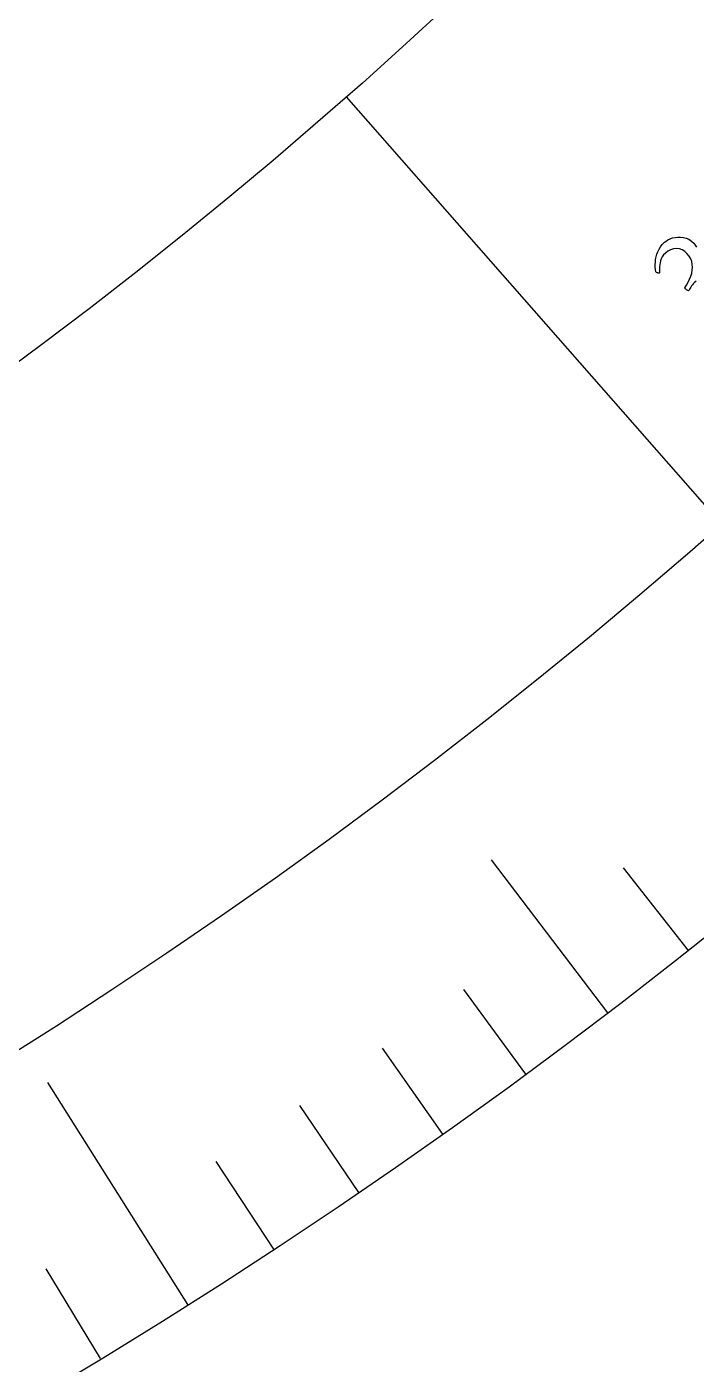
# Model space of a CAD drawing. Header units: millimetres. Extents: x -50 to 50, y -50 to 64.
# Drawn here: x 20.09 to 24.68, y -34.04 to -24.87 of the extents above; entities that cross this region are included whole.
import ezdxf

# ---------------------------------------------------------------- set-up
doc = ezdxf.new("R2010")
doc.units = ezdxf.units.MM
for name, color, linetype in [('CUT_OUTER', 1, 'Continuous'), ('ENGRAVE', 7, 'Continuous'), ('ENGRAVE_FINE', 8, 'Continuous'), ('TEXT', 5, 'Continuous')]:
    doc.layers.add(name, color=color, linetype=linetype)

msp = doc.modelspace()

# ---------------------------------------------------------------- linework, layer by layer
at = {"layer": 'CUT_OUTER'}
msp.add_arc((0, -0.0002), 49.9998, 177.11535, 4.43206, dxfattribs=at)
at = {"layer": 'ENGRAVE'}
for points in [[(26.2445, -29.8544), (22.2831, -25.3481)], [(24.0759, -31.6294), (23.2764, -30.579)], [(21.1929, -33.6292), (20.2333, -32.1064)]]:
    msp.add_lwpolyline(points, dxfattribs=at)
for radius in [49, 49, 47.6875, 45.25, 45.25, 43.325, 39.75, 39.75, 37.65, 33.75, 33.75]:
    msp.add_circle((0, 0), radius, dxfattribs=at)
at = {"layer": 'ENGRAVE_FINE'}
for points in [[(24.63, -31.1998), (24.1839, -30.6346)], [(23.514, -32.0493), (23.0881, -31.4687)], [(22.9446, -32.4593), (22.529, -31.8714)], [(22.3678, -32.8594), (21.9627, -32.2642)], [(21.7839, -33.2494), (21.3893, -32.6472)], [(20.5951, -33.9986), (20.2221, -33.3827)]]:
    msp.add_lwpolyline(points, dxfattribs=at)
at = {"layer": 'TEXT'}
msp.add_lwpolyline([(24.6826, -26.6123), (24.6687, -26.6234), (24.6623, -26.6298), (24.6564, -26.6368), (24.6508, -26.6443), (24.6457, -26.6524), (24.6411, -26.6602), (24.6369, -26.6671), (24.6332, -26.6729), (24.63, -26.6776), (24.6246, -26.6762), (24.6196, -26.6738), (24.6149, -26.6706), (24.6105, -26.6664), (24.6081, -26.6637), (24.6063, -26.6611), (24.6051, -26.6587), (24.6045, -26.6566), (24.6165, -26.6378), (24.6272, -26.6183), (24.6367, -26.5983), (24.6448, -26.5778), (24.6511, -26.5571), (24.655, -26.5366), (24.6565, -26.5163), (24.6555, -26.4962), (24.6516, -26.4765), (24.6442, -26.4575), (24.6333, -26.4392), (24.6189, -26.4215), (24.6031, -26.4074), (24.5859, -26.3972), (24.5671, -26.3908), (24.5468, -26.3884), (24.5263, -26.39), (24.5067, -26.3956), (24.4881, -26.4054), (24.4704, -26.4193), (24.4588, -26.4314), (24.4495, -26.4442), (24.4423, -26.4578), (24.4373, -26.4722), (24.434, -26.4865), (24.4317, -26.5), (24.4305, -26.5128), (24.4303, -26.5247), (24.4306, -26.5352), (24.4306, -26.5438), (24.4304, -26.5503), (24.43, -26.5549), (24.428, -26.556), (24.4254, -26.5565), (24.4221, -26.5562), (24.4181, -26.5551), (24.414, -26.5535), (24.4103, -26.5516), (24.407, -26.5492), (24.4041, -26.5465), (24.402, -26.531), (24.4009, -26.5148), (24.4008, -26.4979), (24.4017, -26.4805), (24.4038, -26.4627), (24.4074, -26.4449), (24.4123, -26.4271), (24.4188, -26.4094), (24.4269, -26.3921), (24.4372, -26.3756), (24.4495, -26.3599), (24.464, -26.3451), (24.464, -26.3451), (24.4751, -26.3362), (24.4882, -26.3282), (24.5032, -26.3213), (24.52, -26.3154), (24.538, -26.3111), (24.5565, -26.309), (24.5754, -26.309), (24.5947, -26.3113), (24.6138, -26.3163), (24.6318, -26.3246), (24.6488, -26.3361), (24.6647, -26.351), (24.6756, -26.3642), (24.6845, -26.3785)], dxfattribs=at)

doc.saveas('drawing.dxf')
